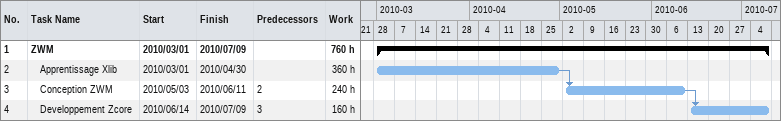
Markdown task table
| ID | Level | Task | Start | Finish | Predecessors | Work (h) |
|---|---|---|---|---|---|---|
| 1 | 1 | **ZWM** | 2010-03-01 | 2010-07-09 |  | 760 |
| 2 | 2 | Apprentissage Xlib | 2010-03-01 | 2010-04-30 |  | 360 |
| 3 | 2 | Conception ZWM | 2010-05-03 | 2010-06-11 | 2 | 240 |
| 4 | 2 | Developpement Zcore | 2010-06-14 | 2010-07-09 | 3 | 160 |
